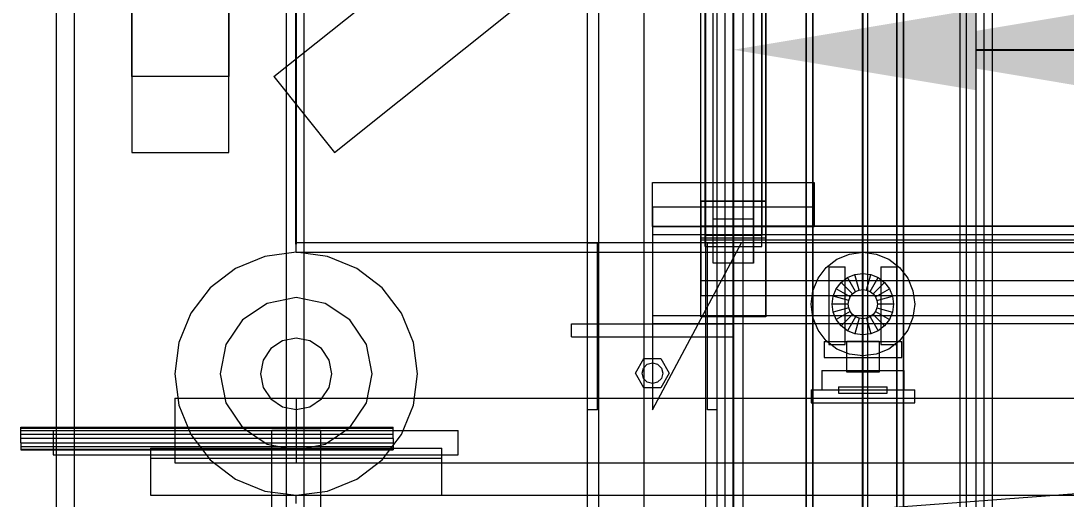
# Model space of a CAD drawing. Header units: millimetres. Extents: x -1970 to 59977, y -50268 to 6837.
# Drawn here: x -1920 to -1274, y -35577 to -35282 of the extents above; entities that cross this region are included whole.
import ezdxf

# ---------------------------------------------------------------- set-up
doc = ezdxf.new("R2010")
doc.units = ezdxf.units.MM
for name, color, linetype, lineweight in [('COTAS_O', 1, 'Continuous', 0), ('COTAS_P', 1, 'Continuous', 0), ('frontal_briquetadora', 7, 'Continuous', 0), ('frontal_C03', 7, 'Continuous', 0), ('frontal_C04', 7, 'Continuous', 0), ('frontal_mezcladora', 7, 'Continuous', 0), ('frontal_secador', 7, 'Continuous', 0), ('frontal_tolva', 7, 'Continuous', 0)]:
    doc.layers.add(name, color=color, linetype=linetype, lineweight=lineweight)
doc.dimstyles.new('R19_100', dxfattribs={"dimtxt": 250, "dimasz": 150, "dimexe": 150, "dimexo": 80, "dimgap": 100, "dimtad": 1, "dimtih": 1, "dimtoh": 1, "dimdsep": 46, "dimcen": 0.09, "dimadec": 0, "dimazin": 0, "dimtfac": 1, "dimtdec": 4, "dimtofl": 0, "dimtmove": 0, "dimatfit": 3, "dimfxl": 1, "dimtolj": 1, "dimtzin": 0, "dimarcsym": 0})

# ---------------------------------------------------------------- blocks, each defined once
blk = doc.blocks.new('*D37')
at = {"layer": 'COTAS_P', "color": 0, "lineweight": -2, "transparency": 16777216}
for p, q in [((-1750, -35420), (-1750, -34450)), ((2600, -35420), (2600, -34450)), ((-1600, -34600), (2450, -34600))]:
    blk.add_line(p, q, dxfattribs=at)
at = {"layer": 'COTAS_P', "color": 0, "transparency": 16777216}
for points in [[(-1600, -34575), (-1600, -34625), (-1750, -34600)], [(2450, -34575), (2450, -34625), (2600, -34600)]]:
    blk.add_solid(points, dxfattribs=at)
at = {"layer": 'Defpoints', "color": 0, "transparency": 16777216}
for p in [(2600, -34600), (-1750, -35500), (2600, -35500)]:
    blk.add_point(p, dxfattribs=at)
blk = doc.blocks.new('*D44')
at = {"layer": 'COTAS_O', "color": 0, "lineweight": -2, "transparency": 16777216}
for p, q in [((-1400, -33700), (-630, -33700)), ((-780, -35850), (-780, -33850)), ((-1400, -36000), (-630, -36000))]:
    blk.add_line(p, q, dxfattribs=at)
at = {"layer": 'COTAS_O', "color": 0, "transparency": 16777216}
for points in [[(-805, -33850), (-755, -33850), (-780, -33700)], [(-805, -35850), (-755, -35850), (-780, -36000)]]:
    blk.add_solid(points, dxfattribs=at)
at = {"layer": 'Defpoints', "color": 0, "transparency": 16777216}
for p in [(-1480, -33700), (-780, -33700), (-1480, -36000)]:
    blk.add_point(p, dxfattribs=at)
blk = doc.blocks.new('*D45')
at = {"layer": 'COTAS_O', "color": 0, "lineweight": -2, "transparency": 16777216}
for p, q in [((-1480, -35920), (-1480, -35150)), ((490, -35920), (490, -35150)), ((-1330, -35300), (340, -35300))]:
    blk.add_line(p, q, dxfattribs=at)
at = {"layer": 'COTAS_O', "color": 0, "transparency": 16777216}
for points in [[(-1330, -35275), (-1330, -35325), (-1480, -35300)], [(340, -35275), (340, -35325), (490, -35300)]]:
    blk.add_solid(points, dxfattribs=at)
at = {"layer": 'Defpoints', "color": 0, "transparency": 16777216}
for p in [(490, -35300), (-1480, -36000), (490, -36000)]:
    blk.add_point(p, dxfattribs=at)
blk = doc.blocks.new('*D46')
at = {"layer": 'COTAS_O', "color": 0, "lineweight": -2, "transparency": 16777216}
for p, q in [((-1320, -33000), (-550, -33000)), ((-700, -35850), (-700, -33150)), ((-1320, -36000), (-550, -36000))]:
    blk.add_line(p, q, dxfattribs=at)
at = {"layer": 'COTAS_O', "color": 0, "transparency": 16777216}
for points in [[(-725, -33150), (-675, -33150), (-700, -33000)], [(-725, -35850), (-675, -35850), (-700, -36000)]]:
    blk.add_solid(points, dxfattribs=at)
at = {"layer": 'Defpoints', "color": 0, "transparency": 16777216}
for p in [(-1400, -33000), (-700, -33000), (-1400, -36000)]:
    blk.add_point(p, dxfattribs=at)
blk = doc.blocks.new('*D47')
at = {"layer": 'COTAS_O', "color": 0, "lineweight": -2, "transparency": 16777216}
for p, q in [((-1400, -35920), (-1400, -35150)), ((1400, -35920), (1400, -35150)), ((-1250, -35300), (1250, -35300))]:
    blk.add_line(p, q, dxfattribs=at)
at = {"layer": 'COTAS_O', "color": 0, "transparency": 16777216}
for points in [[(-1250, -35275), (-1250, -35325), (-1400, -35300)], [(1250, -35275), (1250, -35325), (1400, -35300)]]:
    blk.add_solid(points, dxfattribs=at)
at = {"layer": 'Defpoints', "color": 0, "transparency": 16777216}
for p in [(1400, -35300), (-1400, -36000), (1400, -36000)]:
    blk.add_point(p, dxfattribs=at)

msp = doc.modelspace()

# ---------------------------------------------------------------- linework, layer by layer
at = {"layer": 'frontal_briquetadora'}
for p, q in [((-1480, -35988), (-1480, -34950)), ((-1474, -35988), (-1474, -34950)), ((-1336, -35988), (-1336, -34950)), ((-1330, -35988), (-1330, -34950)), ((-1435, -35872.053), (-1435, -35072.053)), ((-1435, -35075.779), (-1435, -35875.779)), ((-1431, -35075.779), (-1431, -35875.779)), ((-1379, -35875.779), (-1379, -35075.779)), ((-1375, -35072.053), (-1375, -35872.053)), ((-1375, -35875.779), (-1375, -35075.779)), ((-1435, -35924.221), (-1435, -35124.221)), ((-1435, -35127.947), (-1435, -35927.947)), ((-1431, -35924.221), (-1431, -35124.221)), ((-1379, -35124.221), (-1379, -35924.221)), ((-1375, -35124.221), (-1375, -35924.221)), ((-1375, -35927.947), (-1375, -35127.947))]:
    msp.add_line(p, q, dxfattribs=at)
at = {"layer": 'frontal_C03'}
for p, q in [((-1570, -35975), (-1570, -32996.942)), ((-1563, -35975), (-1563, -32996.942)), ((-1497, -35975), (-1497, -32996.942)), ((-1490, -35975), (-1490, -32996.942)), ((-1570, -35975), (-1570, -33266.434)), ((-1563, -35975), (-1563, -33266.434)), ((-1497, -35975), (-1497, -33266.434)), ((-1490, -35975), (-1490, -33266.434)), ((-1570, -35975), (-1570, -33805.417)), ((-1563, -35975), (-1563, -33805.417)), ((-1497, -35975), (-1497, -33805.417)), ((-1490, -35975), (-1490, -33805.417)), ((-1570, -35975), (-1570, -34411.773)), ((-1563, -35975), (-1563, -34411.773)), ((-1497, -35975), (-1497, -34411.773)), ((-1490, -35975), (-1490, -34411.773)), ((-1492.5, -35404.303), (-1492.5, -34900.942)), ((-1467.5, -34900.942), (-1467.5, -35404.303)), ((-1492.5, -35431.648), (-1492.5, -34928.287)), ((-1467.5, -35431.648), (-1467.5, -34928.287)), ((-1570, -35975), (-1570, -35018.129)), ((-1563, -35975), (-1563, -35018.129)), ((-1497, -35975), (-1497, -35018.129)), ((-1490, -35975), (-1490, -35018.129)), ((-1497.5, -35414.607), (-1497.5, -35180.737)), ((-1462.5, -35180.737), (-1462.5, -35414.607)), ((-1497.5, -35421.344), (-1497.5, -35187.475)), ((-1462.5, -35421.344), (-1462.5, -35187.475)), ((-1500, -35393.25), (-1500, -35215.357)), ((-1460, -35215.357), (-1460, -35393.25)), ((-1500, -35442.701), (-1500, -35264.808)), ((-1460, -35442.701), (-1460, -35264.808)), ((-1530, -35397.158), (-1530, -35381.945)), ((-1530, -35381.945), (-1430, -35381.945)), ((-1530, -35409.158), (-1530, -35381.945)), ((-1430, -35381.945), (-1430, -35397.158)), ((-1430, -35381.945), (-1430, -35409.158)), ((-1430, -35397.158), (-1530, -35397.158)), ((-1530, -35397.158), (-1530, -35409.158)), ((-1500, -35442.701), (-1500, -35393.25)), ((-1500, -35393.25), (-1460, -35393.25)), ((-1460, -35393.614), (-1500, -35393.614)), ((-1500, -35393.614), (-1500, -35442.337)), ((-1500, -35416.072), (-1500, -35393.614)), ((-1460, -35393.25), (-1460, -35442.701)), ((-1460, -35442.337), (-1460, -35393.614)), ((-1460, -35393.614), (-1460, -35416.072)), ((-1430, -35409.158), (-1430, -35397.158)), ((-1492.5, -35431.648), (-1492.5, -35404.303)), ((-1492.5, -35404.303), (-1467.5, -35404.303)), ((-1467.5, -35404.303), (-1467.5, -35431.648)), ((-1530, -35409.158), (-1530, -35414.158)), ((1530, -35409.158), (-1530, -35409.158)), ((-1530, -35409.158), (-1430, -35409.158)), ((-1500, -35417.595), (-1500, -35408.612)), ((-1500, -35408.612), (1500, -35408.612)), ((-1500, -35442.718), (-1500, -35408.612)), ((1530, -35414.158), (-1530, -35414.158)), ((-1530, -35414.158), (-1530, -35464.158)), ((-1500, -35464.795), (-1500, -35416.072)), ((-1500, -35416.072), (-1460, -35416.072)), ((1500, -35417.595), (-1500, -35417.595)), ((-1500, -35417.595), (-1500, -35451.701)), ((-1462.5, -35414.607), (-1497.5, -35414.607)), ((-1497.5, -35414.607), (-1497.5, -35421.344)), ((-1462.5, -35421.344), (-1462.5, -35414.607)), ((-1460, -35416.072), (-1460, -35464.795)), ((-1570, -35522.158), (-1570, -35419.158)), ((-1570, -35419.158), (-1564, -35419.158)), ((-1564, -35522.158), (-1564, -35419.158)), ((-1530, -35522.158), (-1475, -35419.158)), ((-1475, -35419.158), (-1530, -35419.158)), ((-1530, -35419.158), (-1530, -35522.158)), ((-1497.5, -35421.344), (-1462.5, -35421.344)), ((-1496, -35522.158), (-1496, -35419.158)), ((-1496, -35419.158), (-1490, -35419.158)), ((-1490, -35522.158), (-1490, -35419.158)), ((-1467.5, -35431.648), (-1492.5, -35431.648)), ((-1500, -35442.337), (-1460, -35442.337)), ((-1500, -35464.795), (-1500, -35442.337)), ((-1460, -35442.701), (-1500, -35442.701)), ((1500, -35442.718), (-1500, -35442.718)), ((-1500, -35442.718), (-1500, -35451.701)), ((-1460, -35464.795), (-1460, -35442.337)), ((-1500, -35451.701), (1500, -35451.701)), ((-1580, -35469.158), (-1480, -35469.158)), ((-1580, -35477.158), (-1580, -35469.158)), ((-1530, -35464.158), (-1530, -35469.158)), ((1530, -35464.158), (-1530, -35464.158)), ((1530, -35469.158), (-1530, -35469.158)), ((-1460, -35464.795), (-1500, -35464.795)), ((-1480, -35477.158), (-1480, -35469.158)), ((-1580, -35477.158), (-1480, -35477.158)), ((-1570, -35477.158), (-1563, -35477.158)), ((-1570, -35975), (-1570, -35477.158)), ((-1563, -35975), (-1563, -35477.158)), ((-1563, -35477.158), (-1497, -35477.158)), ((-1497, -35477.158), (-1490, -35477.158)), ((-1497, -35975), (-1497, -35477.158)), ((-1490, -35975), (-1490, -35477.158)), ((-1540.4, -35499.658), (-1535.2, -35490.652)), ((-1535.543, -35496.458), (-1533.2, -35494.116)), ((-1535.2, -35490.652), (-1524.8, -35490.652)), ((-1533.2, -35494.116), (-1530, -35493.258)), ((-1530, -35493.258), (-1526.8, -35494.116)), ((-1526.8, -35494.116), (-1524.457, -35496.458)), ((-1524.8, -35490.652), (-1519.6, -35499.658)), ((-1535.2, -35508.665), (-1540.4, -35499.658)), ((-1536.4, -35499.658), (-1535.543, -35496.458)), ((-1535.543, -35502.858), (-1536.4, -35499.658)), ((-1519.6, -35499.658), (-1524.8, -35508.665)), ((-1524.457, -35496.458), (-1523.6, -35499.658)), ((-1523.6, -35499.658), (-1524.457, -35502.858)), ((-1533.2, -35505.201), (-1535.543, -35502.858)), ((-1524.8, -35508.665), (-1535.2, -35508.665)), ((-1530, -35506.058), (-1533.2, -35505.201)), ((-1526.8, -35505.201), (-1530, -35506.058)), ((-1524.457, -35502.858), (-1526.8, -35505.201)), ((-1564, -35522.158), (-1570, -35522.158)), ((-1490, -35522.158), (-1496, -35522.158))]:
    msp.add_line(p, q, dxfattribs=at)
at = {"layer": 'frontal_C04'}
for p, q in [((-1750, -35425), (-1769.411, -35427.556)), ((-1750, -35419), (-1400, -35419)), ((-1750, -35425), (-1750, -35419)), ((-1750, -35425), (-1400, -35425)), ((-1730.589, -35427.556), (-1750, -35425)), ((-1408.282, -35426.09), (-1400, -35425)), ((-1400, -35419), (-1400, -35425)), ((-1400, -35419), (-420, -35419)), ((-1400, -35425), (-420, -35425)), ((-1400, -35425), (-1391.718, -35426.09)), ((-1769.411, -35427.556), (-1787.5, -35435.048)), ((-1712.5, -35435.048), (-1730.589, -35427.556)), ((-1422.627, -35434.373), (-1416, -35429.287)), ((-1416, -35429.287), (-1408.282, -35426.09)), ((-1391.718, -35426.09), (-1384, -35429.287)), ((-1384, -35429.287), (-1377.373, -35434.373)), ((-1787.5, -35435.048), (-1803.033, -35446.967)), ((-1696.967, -35446.967), (-1712.5, -35435.048)), ((-1427.713, -35441), (-1422.627, -35434.373)), ((-1421, -35434), (-1411, -35434)), ((-1421, -35434), (-1421, -35482)), ((-1411, -35482), (-1411, -35434)), ((-1389, -35434), (-1379, -35434)), ((-1389, -35434), (-1389, -35482)), ((-1379, -35482), (-1379, -35434)), ((-1377.373, -35434.373), (-1372.287, -35441)), ((-1430.91, -35448.718), (-1427.713, -35441)), ((-1416.454, -35447.5), (-1413.435, -35443.565)), ((-1413.435, -35443.565), (-1409.5, -35440.546)), ((-1406.364, -35450.636), (-1413.435, -35443.565)), ((-1409.5, -35440.546), (-1404.918, -35438.647)), ((-1404.5, -35449.206), (-1409.5, -35440.546)), ((-1404.918, -35438.647), (-1400, -35438)), ((-1402.329, -35448.307), (-1404.918, -35438.647)), ((-1400, -35448), (-1400, -35438)), ((-1400, -35438), (-1395.082, -35438.647)), ((-1397.671, -35448.307), (-1395.082, -35438.647)), ((-1395.5, -35449.206), (-1390.5, -35440.546)), ((-1395.082, -35438.647), (-1390.5, -35440.546)), ((-1393.636, -35450.636), (-1386.565, -35443.565)), ((-1390.5, -35440.546), (-1386.565, -35443.565)), ((-1386.565, -35443.565), (-1383.546, -35447.5)), ((-1372.287, -35441), (-1369.09, -35448.718)), ((-1803.033, -35446.967), (-1814.952, -35462.5)), ((-1685.048, -35462.5), (-1696.967, -35446.967)), ((-1432, -35457), (-1430.91, -35448.718)), ((-1418.353, -35452.082), (-1416.454, -35447.5)), ((-1407.794, -35452.5), (-1416.454, -35447.5)), ((-1407.794, -35452.5), (-1406.364, -35450.636)), ((-1406.364, -35450.636), (-1404.5, -35449.206)), ((-1404.5, -35449.206), (-1402.329, -35448.307)), ((-1402.329, -35448.307), (-1400, -35448)), ((-1400, -35448), (-1397.671, -35448.307)), ((-1397.671, -35448.307), (-1395.5, -35449.206)), ((-1395.5, -35449.206), (-1393.636, -35450.636)), ((-1393.636, -35450.636), (-1392.206, -35452.5)), ((-1392.206, -35452.5), (-1383.546, -35447.5)), ((-1383.546, -35447.5), (-1381.647, -35452.082)), ((-1369.09, -35448.718), (-1368, -35457)), ((-1767.986, -35456.578), (-1783.234, -35466.766)), ((-1750, -35453), (-1767.986, -35456.578)), ((-1732.014, -35456.578), (-1750, -35453)), ((-1716.766, -35466.766), (-1732.014, -35456.578)), ((-1430.91, -35465.282), (-1432, -35457)), ((-1419, -35457), (-1418.353, -35452.082)), ((-1409, -35457), (-1419, -35457)), ((-1418.353, -35461.918), (-1419, -35457)), ((-1408.693, -35454.671), (-1418.353, -35452.082)), ((-1409, -35457), (-1408.693, -35454.671)), ((-1408.693, -35459.329), (-1409, -35457)), ((-1408.693, -35454.671), (-1407.794, -35452.5)), ((-1392.206, -35452.5), (-1391.307, -35454.671)), ((-1391.307, -35454.671), (-1381.647, -35452.082)), ((-1391.307, -35454.671), (-1391, -35457)), ((-1391, -35457), (-1391.307, -35459.329)), ((-1381, -35457), (-1391, -35457)), ((-1381.647, -35452.082), (-1381, -35457)), ((-1381, -35457), (-1381.647, -35461.918)), ((-1368, -35457), (-1369.09, -35465.282)), ((-1814.952, -35462.5), (-1822.444, -35480.589)), ((-1677.556, -35480.589), (-1685.048, -35462.5)), ((-1408.693, -35459.329), (-1418.353, -35461.918)), ((-1416.454, -35466.5), (-1418.353, -35461.918)), ((-1407.794, -35461.5), (-1416.454, -35466.5)), ((-1406.364, -35463.364), (-1413.435, -35470.435)), ((-1407.794, -35461.5), (-1408.693, -35459.329)), ((-1406.364, -35463.364), (-1407.794, -35461.5)), ((-1404.5, -35464.794), (-1406.364, -35463.364)), ((-1393.636, -35463.364), (-1395.5, -35464.794)), ((-1392.206, -35461.5), (-1393.636, -35463.364)), ((-1393.636, -35463.364), (-1386.565, -35470.435)), ((-1391.307, -35459.329), (-1392.206, -35461.5)), ((-1392.206, -35461.5), (-1383.546, -35466.5)), ((-1391.307, -35459.329), (-1381.647, -35461.918)), ((-1381.647, -35461.918), (-1383.546, -35466.5)), ((-1783.234, -35466.766), (-1793.422, -35482.014)), ((-1706.578, -35482.014), (-1716.766, -35466.766)), ((-1427.713, -35473), (-1430.91, -35465.282)), ((-1413.435, -35470.435), (-1416.454, -35466.5)), ((-1404.5, -35464.794), (-1409.5, -35473.454)), ((-1402.329, -35465.693), (-1404.918, -35475.353)), ((-1402.329, -35465.693), (-1404.5, -35464.794)), ((-1400, -35466), (-1402.329, -35465.693)), ((-1397.671, -35465.693), (-1400, -35466)), ((-1400, -35466), (-1400, -35476)), ((-1395.5, -35464.794), (-1397.671, -35465.693)), ((-1397.671, -35465.693), (-1395.082, -35475.353)), ((-1395.5, -35464.794), (-1390.5, -35473.454)), ((-1383.546, -35466.5), (-1386.565, -35470.435)), ((-1369.09, -35465.282), (-1372.287, -35473)), ((-1422.627, -35479.627), (-1427.713, -35473)), ((-1409.5, -35473.454), (-1413.435, -35470.435)), ((-1404.918, -35475.353), (-1409.5, -35473.454)), ((-1400, -35476), (-1404.918, -35475.353)), ((-1395.082, -35475.353), (-1400, -35476)), ((-1390.5, -35473.454), (-1395.082, -35475.353)), ((-1386.565, -35470.435), (-1390.5, -35473.454)), ((-1372.287, -35473), (-1377.373, -35479.627)), ((-1822.444, -35480.589), (-1825, -35500)), ((-1793.422, -35482.014), (-1797, -35500)), ((-1758.419, -35479.675), (-1765.556, -35484.444)), ((-1750, -35478), (-1758.419, -35479.675)), ((-1741.581, -35479.675), (-1750, -35478)), ((-1734.444, -35484.444), (-1741.581, -35479.675)), ((-1703, -35500), (-1706.578, -35482.014)), ((-1675, -35500), (-1677.556, -35480.589)), ((-1424, -35480), (-1376, -35480)), ((-1424, -35480), (-1424, -35490)), ((-1416, -35484.713), (-1422.627, -35479.627)), ((-1421, -35482), (-1411, -35482)), ((-1390, -35480), (-1410, -35480)), ((-1410, -35499), (-1410, -35480)), ((-1390, -35480), (-1390, -35499)), ((-1389, -35482), (-1379, -35482)), ((-1377.373, -35479.627), (-1384, -35484.713)), ((-1376, -35490), (-1376, -35480)), ((-1765.556, -35484.444), (-1770.325, -35491.581)), ((-1729.675, -35491.581), (-1734.444, -35484.444)), ((-1408.282, -35487.91), (-1416, -35484.713)), ((-1400, -35489), (-1408.282, -35487.91)), ((-1391.718, -35487.91), (-1400, -35489)), ((-1384, -35484.713), (-1391.718, -35487.91)), ((-1770.325, -35491.581), (-1772, -35500)), ((-1728, -35500), (-1729.675, -35491.581)), ((-1424, -35490), (-1376, -35490)), ((-1825, -35500), (-1822.444, -35519.411)), ((-1797, -35500), (-1793.422, -35517.986)), ((-1772, -35500), (-1770.325, -35508.419)), ((-1729.675, -35508.419), (-1728, -35500)), ((-1706.578, -35517.986), (-1703, -35500)), ((-1677.556, -35519.411), (-1675, -35500)), ((-1425.4, -35498), (-1374.6, -35498)), ((-1425.4, -35498), (-1425.4, -35510)), ((-1390, -35499), (-1410, -35499)), ((-1374.6, -35510), (-1374.6, -35498)), ((-1770.325, -35508.419), (-1765.556, -35515.556)), ((-1734.444, -35515.556), (-1729.675, -35508.419)), ((-1415, -35508), (-1385, -35508)), ((-1415, -35508), (-1415, -35512)), ((-1385, -35512), (-1385, -35508)), ((-1825, -35515), (-1825, -35555)), ((-1825, -35515), (-1750, -35515)), ((-1750, -35515), (-1750, -35555)), ((-1750, -35515), (-550, -35515)), ((-1432, -35510), (-1368, -35510)), ((-1432, -35510), (-1432, -35518)), ((-1425.4, -35510), (-1374.6, -35510)), ((-1415, -35512), (-1385, -35512)), ((-1368, -35518), (-1368, -35510)), ((-1822.444, -35519.411), (-1814.952, -35537.5)), ((-1793.422, -35517.986), (-1783.234, -35533.234)), ((-1765.556, -35515.556), (-1758.419, -35520.325)), ((-1758.419, -35520.325), (-1750, -35522)), ((-1751.122, -35610.042), (-551.122, -35520.042)), ((-1750, -35522), (-1741.581, -35520.325)), ((-1741.581, -35520.325), (-1734.444, -35515.556)), ((-1716.766, -35533.234), (-1706.578, -35517.986)), ((-1685.048, -35537.5), (-1677.556, -35519.411)), ((-1432, -35518), (-1368, -35518)), ((-1920, -35533.533), (-1920, -35533)), ((-1920, -35533), (-1690, -35533)), ((-1920, -35535.05), (-1920, -35533.533)), ((-1920, -35533.533), (-1690, -35533.533)), ((-1783.234, -35533.234), (-1767.986, -35543.422)), ((-1732.014, -35543.422), (-1716.766, -35533.234)), ((-1690, -35533.533), (-1690, -35533)), ((-1690, -35535.05), (-1690, -35533.533)), ((-1920, -35537.321), (-1920, -35535.05)), ((-1920, -35535.05), (-1690, -35535.05)), ((-1920, -35540), (-1920, -35537.321)), ((-1920, -35537.321), (-1690, -35537.321)), ((-1920, -35542.679), (-1920, -35540)), ((-1690, -35540), (-1920, -35540)), ((-1900, -35535), (-1650, -35535)), ((-1900, -35535), (-1900, -35550)), ((-1814.952, -35537.5), (-1803.033, -35553.033)), ((-1735, -35535), (-1765, -35535)), ((-1765, -35625), (-1765, -35535)), ((-1735, -35535), (-1735, -35625)), ((-1696.967, -35553.033), (-1685.048, -35537.5)), ((-1690, -35537.321), (-1690, -35535.05)), ((-1690, -35540), (-1690, -35537.321)), ((-1690, -35540), (-1690, -35542.679)), ((-1650, -35550), (-1650, -35535)), ((-1920, -35542.679), (-1920, -35544.95)), ((-1920, -35542.679), (-1690, -35542.679)), ((-1920, -35544.95), (-1920, -35546.467)), ((-1920, -35544.95), (-1690, -35544.95)), ((-1920, -35546.467), (-1920, -35547)), ((-1920, -35546.467), (-1690, -35546.467)), ((-1920, -35547), (-1690, -35547)), ((-1840, -35546), (-1660, -35546)), ((-1840, -35546), (-1840, -35552)), ((-1767.986, -35543.422), (-1750, -35547)), ((-1750, -35547), (-1732.014, -35543.422)), ((-1690, -35542.679), (-1690, -35544.95)), ((-1690, -35544.95), (-1690, -35546.467)), ((-1690, -35546.467), (-1690, -35547)), ((-1660, -35552), (-1660, -35546)), ((-1900, -35550), (-1650, -35550)), ((-1840, -35550), (-1660, -35550)), ((-1840, -35550), (-1840, -35575)), ((-1840, -35552), (-1660, -35552)), ((-1803.033, -35553.033), (-1787.5, -35564.952)), ((-1712.5, -35564.952), (-1696.967, -35553.033)), ((-1660, -35575), (-1660, -35550)), ((-1825, -35555), (-1750, -35555)), ((-1750, -35555), (-550, -35555)), ((-1787.5, -35564.952), (-1769.411, -35572.444)), ((-1730.589, -35572.444), (-1712.5, -35564.952)), ((-1769.411, -35572.444), (-1750, -35575)), ((-1750, -35575), (-1730.589, -35572.444)), ((-1840, -35575), (-1660, -35575)), ((-1750, -35575), (2600, -35575)), ((-1750, -35580), (-1750, -35575))]:
    msp.add_line(p, q, dxfattribs=at)
at = {"layer": 'frontal_mezcladora'}
for p, q in [((-1535, -35980), (-1535, -35000)), ((-1485, -35980), (-1485, -35000))]:
    msp.add_line(p, q, dxfattribs=at)
at = {"layer": 'frontal_secador'}
for p, q in [((-1400, -36000), (-1400, -33000)), ((-1340, -36000), (-1340, -33000)), ((-1400, -36000), (-1400, -33075)), ((-1400, -35590), (-1400, -33075)), ((-1400, -35940), (-1400, -33075)), ((-1397, -35940), (-1397, -33075)), ((-1325, -36000), (-1325, -33075)), ((-1325, -35590), (-1325, -33075)), ((-1325, -35980), (-1325, -33075)), ((-1320, -35980), (-1320, -33075)), ((-1400, -36000), (-1400, -33250)), ((-1400, -36000), (-1400, -35100))]:
    msp.add_line(p, q, dxfattribs=at)
at = {"layer": 'frontal_tolva'}
for p, q in [((-1898, -35980), (-1898, -32700)), ((-1887, -35980), (-1887, -32700)), ((-1756, -35980), (-1756, -32700)), ((-1745, -35980), (-1745, -32700)), ((-1851.5, -35316.567), (-1851.5, -34479.567)), ((-1791.5, -34479.567), (-1791.5, -35316.567)), ((-1763.733, -35316.567), (-716.733, -34479.567)), ((-1851.5, -34526.433), (-1851.5, -35363.433)), ((-1791.5, -35363.433), (-1791.5, -34526.433)), ((-1726.267, -35363.433), (-679.267, -34526.433)), ((-1791.5, -35316.567), (-1851.5, -35316.567)), ((-1851.5, -35316.567), (-1851.5, -35363.433)), ((-1791.5, -35363.433), (-1791.5, -35316.567)), ((-1763.733, -35316.567), (-1726.267, -35363.433)), ((-1851.5, -35363.433), (-1791.5, -35363.433))]:
    msp.add_line(p, q, dxfattribs=at)

# ---------------------------------------------------------------- dimensions: what is measured, and where the dimension line sits
at = {"layer": 'COTAS_O'}
for p1, p2, distance, picture, middle in [((-1400, -36000), (-1400, -33000), -700, '*D46', (-700, -34500)), ((-1480, -36000), (-1480, -33700), -700, '*D44', (-780, -34850)), ((-1480, -36000), (490, -36000), 700, '*D45', (-495, -35300)), ((-1400, -36000), (1400, -36000), 700, '*D47', (0, -35300))]:
    dim = msp.add_aligned_dim(p1=p1, p2=p2, distance=distance, text='<> O', dimstyle='R19_100', dxfattribs=at)
    dim.commit()
    dim.dimension.update_dxf_attribs({"geometry": picture, "text_midpoint": middle})
at = {"layer": 'COTAS_P'}
dim = msp.add_aligned_dim(p1=(-1750, -35500), p2=(2600, -35500), distance=900, text='<> P', dimstyle='R19_100', dxfattribs=at)
dim.commit()
dim.dimension.update_dxf_attribs({"geometry": '*D37', "text_midpoint": (425, -34600)})

doc.saveas('drawing.dxf')
